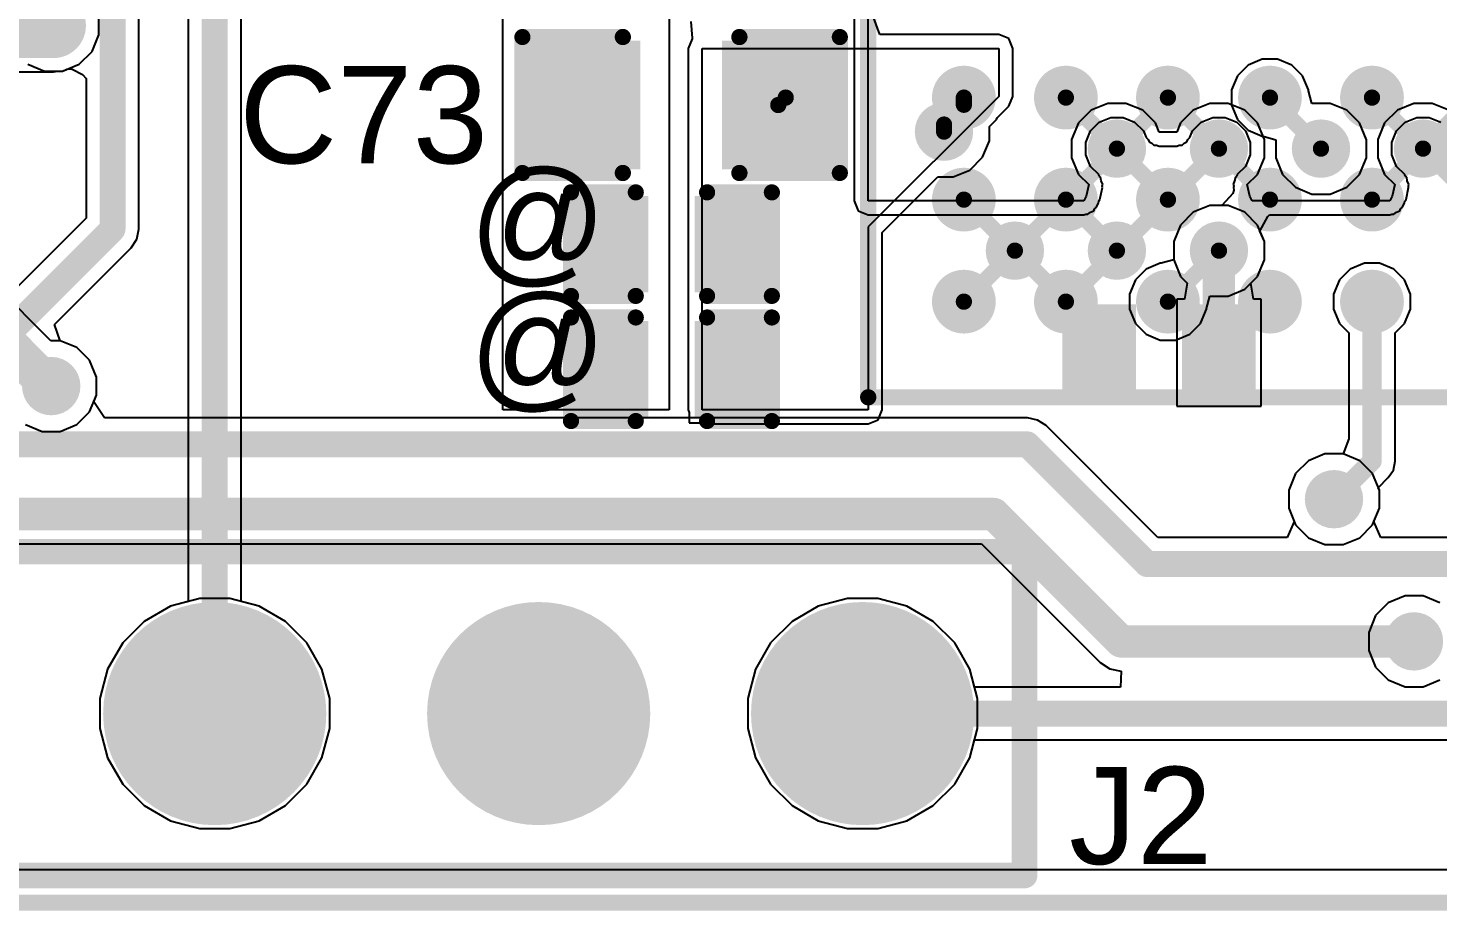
# Model space of a CAD drawing. Header units: millimetres. Extents: x -12 to 5428, y 0 to 5422.
# Drawn here: x 12.57 to 23.62, y -0.06 to 6.86 of the extents above; entities that cross this region are included whole.
import ezdxf

# ---------------------------------------------------------------- set-up
doc = ezdxf.new("R2010")
doc.units = ezdxf.units.MM
for name, color, linetype in [('BottomLayer', 5, 'Continuous'), ('BottomPaste', 16, 'Continuous'), ('BottomSolder', 6, 'Continuous'), ('Mechanical2', 216, 'Continuous'), ('MultiLayer', 9, 'Continuous'), ('PadHoleLayer', 156, 'Continuous'), ('TopLayer', 1, 'Continuous'), ('TopOverlay', 2, 'Continuous'), ('TopPaste', 8, 'Continuous'), ('TopSolder', 216, 'Continuous'), ('ViaHoleLayer', 16, 'Continuous')]:
    doc.layers.add(name, color=color, linetype=linetype)
doc.styles.add('Arial', font='', dxfattribs={"height": 0.2})
doc.styles.get('Arial').set_extended_font_data('Arial')

# ---------------------------------------------------------------- blocks, each defined once
blk = doc.blocks.new('180_FCBGA__15X15__2')
at = {"layer": 'TopLayer'}
h = blk.add_hatch(color=1, dxfattribs=at)
edge = h.paths.add_edge_path()
edge.add_arc((3.6, 6.8), 0.2, 0, 360)
h = blk.add_hatch(color=1, dxfattribs=at)
edge = h.paths.add_edge_path()
edge.add_arc((4.4, 6.8), 0.2, 0, 360)
h = blk.add_hatch(color=1, dxfattribs=at)
edge = h.paths.add_edge_path()
edge.add_arc((5.2, 6.8), 0.2, 0, 360)
h = blk.add_hatch(color=1, dxfattribs=at)
edge = h.paths.add_edge_path()
edge.add_arc((6, 6.8), 0.2, 0, 360)
h = blk.add_hatch(color=1, dxfattribs=at)
edge = h.paths.add_edge_path()
edge.add_arc((6.8, 6.8), 0.2, 0, 360)
h = blk.add_hatch(color=1, dxfattribs=at)
edge = h.paths.add_edge_path()
edge.add_arc((3.6, 6), 0.2, 0, 360)
h = blk.add_hatch(color=1, dxfattribs=at)
edge = h.paths.add_edge_path()
edge.add_arc((4.4, 6), 0.2, 0, 360)
h = blk.add_hatch(color=1, dxfattribs=at)
edge = h.paths.add_edge_path()
edge.add_arc((5.2, 6), 0.2, 0, 360)
h = blk.add_hatch(color=1, dxfattribs=at)
edge = h.paths.add_edge_path()
edge.add_arc((6, 6), 0.2, 0, 360)
h = blk.add_hatch(color=1, dxfattribs=at)
edge = h.paths.add_edge_path()
edge.add_arc((6.8, 6), 0.2, 0, 360)
h = blk.add_hatch(color=1, dxfattribs=at)
edge = h.paths.add_edge_path()
edge.add_arc((3.6, 5.2), 0.2, 0, 360)
h = blk.add_hatch(color=1, dxfattribs=at)
edge = h.paths.add_edge_path()
edge.add_arc((4.4, 5.2), 0.2, 0, 360)
h = blk.add_hatch(color=1, dxfattribs=at)
edge = h.paths.add_edge_path()
edge.add_arc((5.2, 5.2), 0.2, 0, 360)
h = blk.add_hatch(color=1, dxfattribs=at)
edge = h.paths.add_edge_path()
edge.add_arc((6, 5.2), 0.2, 0, 360)
h = blk.add_hatch(color=1, dxfattribs=at)
edge = h.paths.add_edge_path()
edge.add_arc((6.8, 5.2), 0.2, 0, 360)
at = {"layer": 'TopPaste'}
h = blk.add_hatch(color=8, dxfattribs=at)
edge = h.paths.add_edge_path()
edge.add_arc((3.6, 6.8), 0.2, 0, 360)
h = blk.add_hatch(color=8, dxfattribs=at)
edge = h.paths.add_edge_path()
edge.add_arc((4.4, 6.8), 0.2, 0, 360)
h = blk.add_hatch(color=8, dxfattribs=at)
edge = h.paths.add_edge_path()
edge.add_arc((5.2, 6.8), 0.2, 0, 360)
h = blk.add_hatch(color=8, dxfattribs=at)
edge = h.paths.add_edge_path()
edge.add_arc((6, 6.8), 0.2, 0, 360)
h = blk.add_hatch(color=8, dxfattribs=at)
edge = h.paths.add_edge_path()
edge.add_arc((6.8, 6.8), 0.2, 0, 360)
h = blk.add_hatch(color=8, dxfattribs=at)
edge = h.paths.add_edge_path()
edge.add_arc((3.6, 6), 0.2, 0, 360)
h = blk.add_hatch(color=8, dxfattribs=at)
edge = h.paths.add_edge_path()
edge.add_arc((4.4, 6), 0.2, 0, 360)
h = blk.add_hatch(color=8, dxfattribs=at)
edge = h.paths.add_edge_path()
edge.add_arc((5.2, 6), 0.2, 0, 360)
h = blk.add_hatch(color=8, dxfattribs=at)
edge = h.paths.add_edge_path()
edge.add_arc((6, 6), 0.2, 0, 360)
h = blk.add_hatch(color=8, dxfattribs=at)
edge = h.paths.add_edge_path()
edge.add_arc((6.8, 6), 0.2, 0, 360)
h = blk.add_hatch(color=8, dxfattribs=at)
edge = h.paths.add_edge_path()
edge.add_arc((3.6, 5.2), 0.2, 0, 360)
h = blk.add_hatch(color=8, dxfattribs=at)
edge = h.paths.add_edge_path()
edge.add_arc((4.4, 5.2), 0.2, 0, 360)
h = blk.add_hatch(color=8, dxfattribs=at)
edge = h.paths.add_edge_path()
edge.add_arc((5.2, 5.2), 0.2, 0, 360)
h = blk.add_hatch(color=8, dxfattribs=at)
edge = h.paths.add_edge_path()
edge.add_arc((6, 5.2), 0.2, 0, 360)
h = blk.add_hatch(color=8, dxfattribs=at)
edge = h.paths.add_edge_path()
edge.add_arc((6.8, 5.2), 0.2, 0, 360)
at = {"layer": 'TopOverlay', "const_width": 0.127}
for points in [[(7.55, 7.55), (-7.55, 7.55)], [(7.55, 7.55), (7.55, -7.55)]]:
    blk.add_lwpolyline(points, dxfattribs=at)
at = {"layer": 'TopOverlay', "const_width": 0.0635}
blk.add_lwpolyline([(7.518, 7.55, 1), (7.582, 7.55, 1)], format="xyb", close=True, dxfattribs=at)
blk.add_lwpolyline([(7.518, 7.55, 1), (7.582, 7.55, 1)], format="xyb", close=True, dxfattribs=at)
at = {"layer": 'TopSolder'}
for points, const_width in [([(3.725, 6.8, 1), (3.475, 6.8, 1)], 0.25), ([(4.525, 6.8, 1), (4.275, 6.8, 1)], 0.25), ([(5.325, 6.8, 1), (5.075, 6.8, 1)], 0.25), ([(6.125, 6.8, 1), (5.875, 6.8, 1)], 0.25), ([(6.925, 6.8, 1), (6.675, 6.8, 1)], 0.25), ([(3.413, 6.8, 1), (3.538, 6.8, 1)], 0.125), ([(3.663, 6.8, 1), (3.788, 6.8, 1)], 0.125), ([(4.213, 6.8, 1), (4.337, 6.8, 1)], 0.125), ([(4.463, 6.8, 1), (4.588, 6.8, 1)], 0.125), ([(5.013, 6.8, 1), (5.138, 6.8, 1)], 0.125), ([(5.263, 6.8, 1), (5.388, 6.8, 1)], 0.125), ([(5.813, 6.8, 1), (5.938, 6.8, 1)], 0.125), ([(6.063, 6.8, 1), (6.188, 6.8, 1)], 0.125), ([(6.613, 6.8, 1), (6.737, 6.8, 1)], 0.125), ([(6.863, 6.8, 1), (6.988, 6.8, 1)], 0.125), ([(3.725, 6, 1), (3.475, 6, 1)], 0.25), ([(4.525, 6, 1), (4.275, 6, 1)], 0.25), ([(5.325, 6, 1), (5.075, 6, 1)], 0.25), ([(6.125, 6, 1), (5.875, 6, 1)], 0.25), ([(6.925, 6, 1), (6.675, 6, 1)], 0.25), ([(3.413, 6, 1), (3.538, 6, 1)], 0.125), ([(3.663, 6, 1), (3.788, 6, 1)], 0.125), ([(4.213, 6, 1), (4.337, 6, 1)], 0.125), ([(4.463, 6, 1), (4.588, 6, 1)], 0.125), ([(5.013, 6, 1), (5.138, 6, 1)], 0.125), ([(5.263, 6, 1), (5.388, 6, 1)], 0.125), ([(5.813, 6, 1), (5.938, 6, 1)], 0.125), ([(6.063, 6, 1), (6.188, 6, 1)], 0.125), ([(6.613, 6, 1), (6.737, 6, 1)], 0.125), ([(6.863, 6, 1), (6.988, 6, 1)], 0.125), ([(3.725, 5.2, 1), (3.475, 5.2, 1)], 0.25), ([(4.525, 5.2, 1), (4.275, 5.2, 1)], 0.25), ([(5.325, 5.2, 1), (5.075, 5.2, 1)], 0.25), ([(6.125, 5.2, 1), (5.875, 5.2, 1)], 0.25), ([(6.925, 5.2, 1), (6.675, 5.2, 1)], 0.25), ([(3.413, 5.2, 1), (3.538, 5.2, 1)], 0.125), ([(3.663, 5.2, 1), (3.788, 5.2, 1)], 0.125), ([(4.213, 5.2, 1), (4.337, 5.2, 1)], 0.125), ([(4.463, 5.2, 1), (4.588, 5.2, 1)], 0.125), ([(5.013, 5.2, 1), (5.138, 5.2, 1)], 0.125), ([(5.263, 5.2, 1), (5.388, 5.2, 1)], 0.125), ([(5.813, 5.2, 1), (5.938, 5.2, 1)], 0.125), ([(6.063, 5.2, 1), (6.188, 5.2, 1)], 0.125), ([(6.613, 5.2, 1), (6.737, 5.2, 1)], 0.125), ([(6.863, 5.2, 1), (6.988, 5.2, 1)], 0.125)]:
    blk.add_lwpolyline(points, format="xyb", close=True, dxfattribs=dict(at, const_width=const_width))
blk = doc.blocks.new('HDR1X4__119')
at = {"layer": 'BottomLayer'}
blk.add_hatch(color=5, dxfattribs=at).paths.add_polyline_path([(-0.8, 0.8), (0.8, 0.8), (0.8, -0.8), (-0.8, -0.8)])
h = blk.add_hatch(color=5, dxfattribs=at)
edge = h.paths.add_edge_path()
edge.add_arc((2.54, 0), 0.8, 0, 360)
h = blk.add_hatch(color=5, dxfattribs=at)
edge = h.paths.add_edge_path()
edge.add_arc((5.08, 0), 0.8, 0, 360)
h = blk.add_hatch(color=5, dxfattribs=at)
edge = h.paths.add_edge_path()
edge.add_arc((7.62, 0), 0.8, 0, 360)
at = {"layer": 'BottomSolder'}
blk.add_hatch(color=6, dxfattribs=at).paths.add_polyline_path([(-0.875, 0.875), (0.875, 0.875), (0.875, -0.875), (-0.875, -0.875)])
h = blk.add_hatch(color=6, dxfattribs=at)
edge = h.paths.add_edge_path()
edge.add_arc((2.54, 0), 0.875, 0, 360)
h = blk.add_hatch(color=6, dxfattribs=at)
edge = h.paths.add_edge_path()
edge.add_arc((5.08, 0), 0.875, 0, 360)
h = blk.add_hatch(color=6, dxfattribs=at)
edge = h.paths.add_edge_path()
edge.add_arc((7.62, 0), 0.875, 0, 360)
at = {"layer": 'MultiLayer'}
blk.add_hatch(color=9, dxfattribs=at).paths.add_polyline_path([(-0.8, 0.8), (0.8, 0.8), (0.8, -0.8), (-0.8, -0.8)])
h = blk.add_hatch(color=9, dxfattribs=at)
edge = h.paths.add_edge_path()
edge.add_arc((2.54, 0), 0.8, 0, 360)
h = blk.add_hatch(color=9, dxfattribs=at)
edge = h.paths.add_edge_path()
edge.add_arc((5.08, 0), 0.8, 0, 360)
h = blk.add_hatch(color=9, dxfattribs=at)
edge = h.paths.add_edge_path()
edge.add_arc((7.62, 0), 0.8, 0, 360)
at = {"layer": 'PadHoleLayer'}
h = blk.add_hatch(color=156, dxfattribs=at)
edge = h.paths.add_edge_path()
edge.add_arc((0, 0), 0.475, 0, 360)
h = blk.add_hatch(color=156, dxfattribs=at)
edge = h.paths.add_edge_path()
edge.add_arc((2.54, 0), 0.475, 0, 360)
h = blk.add_hatch(color=156, dxfattribs=at)
edge = h.paths.add_edge_path()
edge.add_arc((5.08, 0), 0.475, 0, 360)
h = blk.add_hatch(color=156, dxfattribs=at)
edge = h.paths.add_edge_path()
edge.add_arc((7.62, 0), 0.475, 0, 360)
at = {"layer": 'TopLayer'}
blk.add_hatch(color=1, dxfattribs=at).paths.add_polyline_path([(-0.8, 0.8), (0.8, 0.8), (0.8, -0.8), (-0.8, -0.8)])
h = blk.add_hatch(color=1, dxfattribs=at)
edge = h.paths.add_edge_path()
edge.add_arc((2.54, 0), 0.8, 0, 360)
h = blk.add_hatch(color=1, dxfattribs=at)
edge = h.paths.add_edge_path()
edge.add_arc((5.08, 0), 0.8, 0, 360)
h = blk.add_hatch(color=1, dxfattribs=at)
edge = h.paths.add_edge_path()
edge.add_arc((7.62, 0), 0.8, 0, 360)
at = {"layer": 'TopSolder'}
blk.add_hatch(color=216, dxfattribs=at).paths.add_polyline_path([(-0.875, 0.875), (0.875, 0.875), (0.875, -0.875), (-0.875, -0.875)])
h = blk.add_hatch(color=216, dxfattribs=at)
edge = h.paths.add_edge_path()
edge.add_arc((2.54, 0), 0.875, 0, 360)
h = blk.add_hatch(color=216, dxfattribs=at)
edge = h.paths.add_edge_path()
edge.add_arc((5.08, 0), 0.875, 0, 360)
h = blk.add_hatch(color=216, dxfattribs=at)
edge = h.paths.add_edge_path()
edge.add_arc((7.62, 0), 0.875, 0, 360)
at = {"layer": 'TopOverlay', "const_width": 0.2}
for points in [[(-1.27, -1.27), (-1.27, 1.27)], [(-1.27, 1.27), (8.89, 1.27)], [(8.89, -1.27), (8.89, 1.27)], [(-1.27, -1.27), (8.89, -1.27)]]:
    blk.add_lwpolyline(points, dxfattribs=at)
at = {"layer": 'TopOverlay', "const_width": 0.1}
for points in [[(-1.32, 1.27, 1), (-1.22, 1.27, 1)], [(-1.32, 1.27, 1), (-1.22, 1.27, 1)], [(8.84, 1.27, 1), (8.94, 1.27, 1)], [(8.84, 1.27, 1), (8.94, 1.27, 1)], [(-1.32, -1.27, 1), (-1.22, -1.27, 1)], [(-1.32, -1.27, 1), (-1.22, -1.27, 1)], [(8.84, -1.27, 1), (8.94, -1.27, 1)], [(8.84, -1.27, 1), (8.94, -1.27, 1)]]:
    blk.add_lwpolyline(points, format="xyb", close=True, dxfattribs=at)
blk = doc.blocks.new('C___0402_155')
at = {"layer": 'TopLayer'}
for points in [[(-0.698, -0.317), (-0.698, 0.318), (-0.241, 0.318), (-0.241, -0.317)], [(0.241, -0.317), (0.241, 0.318), (0.699, 0.318), (0.699, -0.317)]]:
    blk.add_hatch(color=1, dxfattribs=at).paths.add_polyline_path(points)
at = {"layer": 'TopPaste'}
for points in [[(-0.698, -0.317), (-0.698, 0.318), (-0.241, 0.318), (-0.241, -0.317)], [(0.241, -0.317), (0.241, 0.318), (0.699, 0.318), (0.699, -0.317)]]:
    blk.add_hatch(color=8, dxfattribs=at).paths.add_polyline_path(points)
at = {"layer": 'TopSolder'}
for points in [[(-0.758, -0.377), (-0.758, 0.378), (-0.181, 0.378), (-0.181, -0.377)], [(0.181, -0.377), (0.181, 0.378), (0.759, 0.378), (0.759, -0.377)]]:
    blk.add_hatch(color=216, dxfattribs=at).paths.add_polyline_path(points)
at = {"layer": 'TopOverlay', "const_width": 0.127}
for points in [[(-0.787, -0.406), (-0.787, 0.406)], [(-0.787, 0.406), (-0.279, 0.406)], [(0.279, 0.406), (0.787, 0.406)], [(0.787, -0.406), (0.787, 0.406)], [(-0.787, -0.406), (-0.279, -0.406)], [(0.279, -0.406), (0.787, -0.406)]]:
    blk.add_lwpolyline(points, dxfattribs=at)
at = {"layer": 'TopOverlay', "const_width": 0.0635}
for points in [[(-0.819, 0.406, 1), (-0.756, 0.406, 1)], [(-0.819, 0.406, 1), (-0.756, 0.406, 1)], [(-0.311, 0.406, 1), (-0.248, 0.406, 1)], [(0.248, 0.406, 1), (0.311, 0.406, 1)], [(0.756, 0.406, 1), (0.819, 0.406, 1)], [(0.756, 0.406, 1), (0.819, 0.406, 1)], [(-0.819, -0.406, 1), (-0.756, -0.406, 1)], [(-0.819, -0.406, 1), (-0.756, -0.406, 1)], [(-0.311, -0.406, 1), (-0.248, -0.406, 1)], [(0.248, -0.406, 1), (0.311, -0.406, 1)], [(0.756, -0.406, 1), (0.819, -0.406, 1)], [(0.756, -0.406, 1), (0.819, -0.406, 1)]]:
    blk.add_lwpolyline(points, format="xyb", close=True, dxfattribs=at)
blk = doc.blocks.new('C___0402_156')
at = {"layer": 'TopLayer'}
for points in [[(-0.698, -0.317), (-0.698, 0.318), (-0.241, 0.318), (-0.241, -0.317)], [(0.241, -0.317), (0.241, 0.318), (0.699, 0.318), (0.699, -0.317)]]:
    blk.add_hatch(color=1, dxfattribs=at).paths.add_polyline_path(points)
at = {"layer": 'TopPaste'}
for points in [[(-0.698, -0.317), (-0.698, 0.318), (-0.241, 0.318), (-0.241, -0.317)], [(0.241, -0.317), (0.241, 0.318), (0.699, 0.318), (0.699, -0.317)]]:
    blk.add_hatch(color=8, dxfattribs=at).paths.add_polyline_path(points)
at = {"layer": 'TopSolder'}
for points in [[(-0.758, -0.377), (-0.758, 0.378), (-0.181, 0.378), (-0.181, -0.377)], [(0.181, -0.377), (0.181, 0.378), (0.759, 0.378), (0.759, -0.377)]]:
    blk.add_hatch(color=216, dxfattribs=at).paths.add_polyline_path(points)
at = {"layer": 'TopOverlay', "const_width": 0.127}
for points in [[(-0.787, -0.406), (-0.787, 0.406)], [(-0.787, 0.406), (-0.279, 0.406)], [(0.279, 0.406), (0.787, 0.406)], [(0.787, -0.406), (0.787, 0.406)], [(-0.787, -0.406), (-0.279, -0.406)], [(0.279, -0.406), (0.787, -0.406)]]:
    blk.add_lwpolyline(points, dxfattribs=at)
at = {"layer": 'TopOverlay', "const_width": 0.0635}
for points in [[(-0.819, 0.406, 1), (-0.756, 0.406, 1)], [(-0.819, 0.406, 1), (-0.756, 0.406, 1)], [(-0.311, 0.406, 1), (-0.248, 0.406, 1)], [(0.248, 0.406, 1), (0.311, 0.406, 1)], [(0.756, 0.406, 1), (0.819, 0.406, 1)], [(0.756, 0.406, 1), (0.819, 0.406, 1)], [(-0.819, -0.406, 1), (-0.756, -0.406, 1)], [(-0.819, -0.406, 1), (-0.756, -0.406, 1)], [(-0.311, -0.406, 1), (-0.248, -0.406, 1)], [(0.248, -0.406, 1), (0.311, -0.406, 1)], [(0.756, -0.406, 1), (0.819, -0.406, 1)], [(0.756, -0.406, 1), (0.819, -0.406, 1)]]:
    blk.add_lwpolyline(points, format="xyb", close=True, dxfattribs=at)
blk = doc.blocks.new('C___0603_157')
at = {"layer": 'TopLayer'}
for points in [[(-0.381, 0.445), (-0.381, -0.444), (-1.143, -0.444), (-1.143, 0.445)], [(1.143, 0.445), (1.143, -0.444), (0.381, -0.444), (0.381, 0.445)]]:
    blk.add_hatch(color=1, dxfattribs=at).paths.add_polyline_path(points)
at = {"layer": 'TopPaste'}
for points in [[(-0.381, 0.445), (-0.381, -0.444), (-1.143, -0.444), (-1.143, 0.445)], [(1.143, 0.445), (1.143, -0.444), (0.381, -0.444), (0.381, 0.445)]]:
    blk.add_hatch(color=8, dxfattribs=at).paths.add_polyline_path(points)
at = {"layer": 'TopSolder'}
for points in [[(-0.321, 0.505), (-0.321, -0.504), (-1.203, -0.504), (-1.203, 0.505)], [(1.203, 0.505), (1.203, -0.504), (0.321, -0.504), (0.321, 0.505)]]:
    blk.add_hatch(color=216, dxfattribs=at).paths.add_polyline_path(points)
at = {"layer": 'TopOverlay', "const_width": 0.127}
for points in [[(-1.245, -0.533), (-1.245, 0.533)], [(-1.245, 0.533), (-0.457, 0.533)], [(0.457, 0.533), (1.245, 0.533)], [(1.245, -0.533), (1.245, 0.533)], [(-1.245, -0.533), (-0.457, -0.533)], [(0.457, -0.533), (1.245, -0.533)]]:
    blk.add_lwpolyline(points, dxfattribs=at)
at = {"layer": 'TopOverlay', "const_width": 0.0635}
for points in [[(-1.276, 0.533, 1), (-1.213, 0.533, 1)], [(-1.276, 0.533, 1), (-1.213, 0.533, 1)], [(-0.489, 0.533, 1), (-0.425, 0.533, 1)], [(0.425, 0.533, 1), (0.489, 0.533, 1)], [(1.213, 0.533, 1), (1.276, 0.533, 1)], [(1.213, 0.533, 1), (1.276, 0.533, 1)], [(-1.276, -0.533, 1), (-1.213, -0.533, 1)], [(-1.276, -0.533, 1), (-1.213, -0.533, 1)], [(-0.489, -0.533, 1), (-0.425, -0.533, 1)], [(0.425, -0.533, 1), (0.489, -0.533, 1)], [(1.213, -0.533, 1), (1.276, -0.533, 1)], [(1.213, -0.533, 1), (1.276, -0.533, 1)]]:
    blk.add_lwpolyline(points, format="xyb", close=True, dxfattribs=at)
blk = doc.blocks.new('C___0402_B_171')
at = {"layer": 'BottomLayer'}
for points in [[(-0.241, 0.318), (-0.241, -0.317), (-0.699, -0.317), (-0.699, 0.318)], [(0.698, 0.318), (0.698, -0.317), (0.241, -0.317), (0.241, 0.318)]]:
    blk.add_hatch(color=5, dxfattribs=at).paths.add_polyline_path(points)
at = {"layer": 'BottomPaste'}
for points in [[(-0.241, 0.318), (-0.241, -0.317), (-0.699, -0.317), (-0.699, 0.318)], [(0.698, 0.318), (0.698, -0.317), (0.241, -0.317), (0.241, 0.318)]]:
    blk.add_hatch(color=16, dxfattribs=at).paths.add_polyline_path(points)
at = {"layer": 'BottomSolder'}
for points in [[(-0.181, 0.378), (-0.181, -0.377), (-0.759, -0.377), (-0.759, 0.378)], [(0.758, 0.378), (0.758, -0.377), (0.181, -0.377), (0.181, 0.378)]]:
    blk.add_hatch(color=6, dxfattribs=at).paths.add_polyline_path(points)

msp = doc.modelspace()

# ---------------------------------------------------------------- hatches: boundary and pattern name
at = {"layer": 'BottomLayer'}
h = msp.add_hatch(color=5, dxfattribs=at)
edge = h.paths.add_edge_path()
edge.add_arc((12.769, 6.877), 0.229, 0, 360)
h = msp.add_hatch(color=5, dxfattribs=at)
edge = h.paths.add_edge_path()
edge.add_arc((19.751, 6.046), 0.229, 0, 360)
h = msp.add_hatch(color=5, dxfattribs=at)
edge = h.paths.add_edge_path()
edge.add_arc((21.107, 5.913), 0.229, 0, 360)
h = msp.add_hatch(color=5, dxfattribs=at)
edge = h.paths.add_edge_path()
edge.add_arc((21.907, 5.913), 0.229, 0, 360)
h = msp.add_hatch(color=5, dxfattribs=at)
edge = h.paths.add_edge_path()
edge.add_arc((22.707, 5.913), 0.229, 0, 360)
h = msp.add_hatch(color=5, dxfattribs=at)
edge = h.paths.add_edge_path()
edge.add_arc((23.507, 5.913), 0.229, 0, 360)
h = msp.add_hatch(color=5, dxfattribs=at)
edge = h.paths.add_edge_path()
edge.add_arc((20.307, 5.113), 0.229, 0, 360)
h = msp.add_hatch(color=5, dxfattribs=at)
edge = h.paths.add_edge_path()
edge.add_arc((21.107, 5.113), 0.229, 0, 360)
h = msp.add_hatch(color=5, dxfattribs=at)
edge = h.paths.add_edge_path()
edge.add_arc((21.907, 5.113), 0.229, 0, 360)
h = msp.add_hatch(color=5, dxfattribs=at)
edge = h.paths.add_edge_path()
edge.add_arc((12.751, 4.051), 0.229, 0, 360)
h = msp.add_hatch(color=5, dxfattribs=at)
edge = h.paths.add_edge_path()
edge.add_arc((22.809, 3.164), 0.229, 0, 360)
h = msp.add_hatch(color=5, dxfattribs=at)
edge = h.paths.add_edge_path()
edge.add_arc((23.436, 2.049), 0.229, 0, 360)
at = {"layer": 'TopLayer'}
h = msp.add_hatch(color=1, dxfattribs=at)
edge = h.paths.add_edge_path()
edge.add_arc((12.769, 6.877), 0.229, 0, 360)
h = msp.add_hatch(color=1, dxfattribs=at)
edge = h.paths.add_edge_path()
edge.add_arc((19.751, 6.046), 0.229, 0, 360)
h = msp.add_hatch(color=1, dxfattribs=at)
edge = h.paths.add_edge_path()
edge.add_arc((21.107, 5.913), 0.229, 0, 360)
h = msp.add_hatch(color=1, dxfattribs=at)
edge = h.paths.add_edge_path()
edge.add_arc((21.907, 5.913), 0.229, 0, 360)
h = msp.add_hatch(color=1, dxfattribs=at)
edge = h.paths.add_edge_path()
edge.add_arc((22.707, 5.913), 0.229, 0, 360)
h = msp.add_hatch(color=1, dxfattribs=at)
edge = h.paths.add_edge_path()
edge.add_arc((23.507, 5.913), 0.229, 0, 360)
h = msp.add_hatch(color=1, dxfattribs=at)
edge = h.paths.add_edge_path()
edge.add_arc((20.307, 5.113), 0.229, 0, 360)
h = msp.add_hatch(color=1, dxfattribs=at)
edge = h.paths.add_edge_path()
edge.add_arc((21.107, 5.113), 0.229, 0, 360)
h = msp.add_hatch(color=1, dxfattribs=at)
edge = h.paths.add_edge_path()
edge.add_arc((21.907, 5.113), 0.229, 0, 360)
h = msp.add_hatch(color=1, dxfattribs=at)
edge = h.paths.add_edge_path()
edge.add_arc((12.751, 4.051), 0.229, 0, 360)
h = msp.add_hatch(color=1, dxfattribs=at)
edge = h.paths.add_edge_path()
edge.add_arc((22.809, 3.164), 0.229, 0, 360)
h = msp.add_hatch(color=1, dxfattribs=at)
edge = h.paths.add_edge_path()
edge.add_arc((23.436, 2.049), 0.229, 0, 360)
at = {"layer": 'ViaHoleLayer'}
h = msp.add_hatch(color=16, dxfattribs=at)
edge = h.paths.add_edge_path()
edge.add_arc((12.769, 6.877), 0.102, 0, 360)
h = msp.add_hatch(color=16, dxfattribs=at)
edge = h.paths.add_edge_path()
edge.add_arc((19.751, 6.046), 0.102, 0, 360)
h = msp.add_hatch(color=16, dxfattribs=at)
edge = h.paths.add_edge_path()
edge.add_arc((21.107, 5.913), 0.102, 0, 360)
h = msp.add_hatch(color=16, dxfattribs=at)
edge = h.paths.add_edge_path()
edge.add_arc((21.907, 5.913), 0.102, 0, 360)
h = msp.add_hatch(color=16, dxfattribs=at)
edge = h.paths.add_edge_path()
edge.add_arc((22.707, 5.913), 0.102, 0, 360)
h = msp.add_hatch(color=16, dxfattribs=at)
edge = h.paths.add_edge_path()
edge.add_arc((23.507, 5.913), 0.102, 0, 360)
h = msp.add_hatch(color=16, dxfattribs=at)
edge = h.paths.add_edge_path()
edge.add_arc((20.307, 5.113), 0.102, 0, 360)
h = msp.add_hatch(color=16, dxfattribs=at)
edge = h.paths.add_edge_path()
edge.add_arc((21.107, 5.113), 0.102, 0, 360)
h = msp.add_hatch(color=16, dxfattribs=at)
edge = h.paths.add_edge_path()
edge.add_arc((21.907, 5.113), 0.102, 0, 360)
h = msp.add_hatch(color=16, dxfattribs=at)
edge = h.paths.add_edge_path()
edge.add_arc((12.751, 4.051), 0.102, 0, 360)
h = msp.add_hatch(color=16, dxfattribs=at)
edge = h.paths.add_edge_path()
edge.add_arc((22.809, 3.164), 0.102, 0, 360)
h = msp.add_hatch(color=16, dxfattribs=at)
edge = h.paths.add_edge_path()
edge.add_arc((23.436, 2.049), 0.102, 0, 360)

# ---------------------------------------------------------------- linework, layer by layer
at = {"layer": 'BottomLayer'}
for p, q in [((19.047, 7.468), (19.047, 5.504)), ((19.157, 5.504), (19.157, 7.468)), ((13.125, 6.806), (13.125, 6.947)), ((12.749, 4.407), (10.386, 6.77)), ((13.071, 6.675), (13.125, 6.806)), ((12.971, 6.575), (13.071, 6.675)), ((12.568, 6.575), (12.698, 6.521)), ((12.84, 6.521), (12.971, 6.575)), ((12.698, 6.521), (12.84, 6.521)), ((20.906, 6.214), (20.806, 6.114)), ((21.036, 6.268), (20.906, 6.214)), ((21.178, 6.268), (21.036, 6.268)), ((21.309, 6.214), (21.178, 6.268)), ((21.409, 6.114), (21.309, 6.214)), ((21.706, 6.214), (21.606, 6.114)), ((21.836, 6.268), (21.706, 6.214)), ((21.978, 6.268), (21.836, 6.268)), ((22.109, 6.214), (21.978, 6.268)), ((22.209, 6.114), (22.109, 6.214)), ((23.306, 6.214), (23.206, 6.114)), ((23.436, 6.268), (23.306, 6.214)), ((23.578, 6.268), (23.436, 6.268)), ((23.709, 6.214), (23.578, 6.268)), ((20.806, 6.114), (20.752, 5.984)), ((20.899, 6.052), (20.968, 6.121)), ((20.968, 6.121), (21.058, 6.158)), ((21.058, 6.158), (21.156, 6.158)), ((21.156, 6.158), (21.246, 6.121)), ((21.246, 6.121), (21.315, 6.052)), ((21.438, 6.042), (21.409, 6.114)), ((21.606, 6.114), (21.576, 6.042)), ((21.699, 6.052), (21.768, 6.121)), ((21.768, 6.121), (21.858, 6.158)), ((21.858, 6.158), (21.956, 6.158)), ((21.956, 6.158), (22.046, 6.121)), ((22.046, 6.121), (22.115, 6.052)), ((22.263, 5.984), (22.209, 6.114)), ((23.206, 6.114), (23.152, 5.984)), ((23.299, 6.052), (23.368, 6.121)), ((23.368, 6.121), (23.458, 6.158)), ((23.458, 6.158), (23.556, 6.158)), ((23.556, 6.158), (23.646, 6.121)), ((20.752, 5.984), (20.752, 5.842)), ((20.862, 5.962), (20.899, 6.052)), ((21.315, 6.052), (21.337, 6)), ((21.337, 6), (21.352, 5.985)), ((21.352, 5.985), (21.361, 5.965)), ((21.576, 6.042), (21.438, 6.042)), ((21.654, 5.965), (21.662, 5.985)), ((21.662, 5.985), (21.678, 6)), ((21.678, 6), (21.699, 6.052)), ((22.115, 6.052), (22.153, 5.962)), ((22.263, 5.842), (22.263, 5.984)), ((23.152, 5.984), (23.152, 5.842)), ((23.262, 5.962), (23.299, 6.052)), ((20.862, 5.864), (20.862, 5.962)), ((20.899, 5.774), (20.862, 5.864)), ((21.361, 5.965), (21.381, 5.956)), ((21.381, 5.956), (21.396, 5.941)), ((21.396, 5.941), (21.418, 5.941)), ((21.418, 5.941), (21.438, 5.932)), ((21.438, 5.932), (21.576, 5.932)), ((21.576, 5.932), (21.596, 5.941)), ((21.596, 5.941), (21.618, 5.941)), ((21.618, 5.941), (21.633, 5.956)), ((21.633, 5.956), (21.654, 5.965)), ((22.153, 5.864), (22.115, 5.774)), ((22.153, 5.962), (22.153, 5.864)), ((23.262, 5.864), (23.262, 5.962)), ((23.299, 5.774), (23.262, 5.864)), ((20.752, 5.842), (20.806, 5.711)), ((20.964, 5.709), (20.899, 5.774)), ((22.115, 5.774), (22.05, 5.709)), ((22.209, 5.711), (22.263, 5.842)), ((23.152, 5.842), (23.206, 5.711)), ((23.364, 5.709), (23.299, 5.774)), ((20.806, 5.711), (20.886, 5.631)), ((20.969, 5.697), (20.964, 5.709)), ((20.979, 5.69), (20.969, 5.697)), ((20.984, 5.66), (20.979, 5.69)), ((20.996, 5.631), (20.984, 5.66)), ((22.03, 5.66), (22.018, 5.631)), ((22.036, 5.69), (22.03, 5.66)), ((22.046, 5.697), (22.036, 5.69)), ((22.05, 5.709), (22.046, 5.697)), ((22.128, 5.631), (22.209, 5.711)), ((23.206, 5.711), (23.286, 5.631)), ((23.369, 5.697), (23.364, 5.709)), ((23.379, 5.69), (23.369, 5.697)), ((23.384, 5.66), (23.379, 5.69)), ((23.396, 5.631), (23.384, 5.66)), ((20.866, 5.539), (20.847, 5.504)), ((20.886, 5.631), (20.866, 5.539)), ((20.974, 5.515), (20.994, 5.608)), ((20.992, 5.62), (20.996, 5.631)), ((20.994, 5.608), (20.992, 5.62)), ((22.016, 5.561), (21.931, 5.469)), ((22.025, 5.586), (22.016, 5.561)), ((22.018, 5.631), (22.023, 5.62)), ((22.023, 5.62), (22.021, 5.608)), ((22.021, 5.608), (22.025, 5.586)), ((22.148, 5.539), (22.128, 5.631)), ((22.167, 5.504), (22.148, 5.539)), ((23.266, 5.539), (23.247, 5.504)), ((23.286, 5.631), (23.266, 5.539)), ((23.374, 5.515), (23.394, 5.608)), ((23.392, 5.62), (23.396, 5.631)), ((23.394, 5.608), (23.392, 5.62)), ((19.047, 5.504), (19.079, 5.426)), ((19.079, 5.426), (19.157, 5.394)), ((20.847, 5.504), (19.157, 5.504)), ((20.9, 5.416), (20.925, 5.426)), ((20.925, 5.426), (20.931, 5.441)), ((20.931, 5.441), (20.944, 5.451)), ((20.944, 5.451), (20.963, 5.486)), ((20.963, 5.486), (20.965, 5.502)), ((20.965, 5.502), (20.974, 5.515)), ((21.836, 5.468), (21.706, 5.414)), ((21.928, 5.468), (21.836, 5.468)), ((21.931, 5.469), (21.928, 5.468)), ((23.247, 5.504), (22.167, 5.504)), ((23.3, 5.416), (23.325, 5.426)), ((23.325, 5.426), (23.331, 5.441)), ((23.331, 5.441), (23.344, 5.451)), ((23.344, 5.451), (23.363, 5.486)), ((23.363, 5.486), (23.365, 5.502)), ((23.365, 5.502), (23.374, 5.515)), ((19.157, 5.394), (20.847, 5.394)), ((20.847, 5.394), (20.862, 5.4)), ((20.862, 5.4), (20.879, 5.398)), ((20.879, 5.398), (20.9, 5.416)), ((21.606, 5.314), (21.552, 5.184)), ((21.706, 5.414), (21.606, 5.314)), ((22.228, 5.267), (22.289, 5.382)), ((22.289, 5.382), (22.303, 5.394)), ((22.303, 5.394), (23.247, 5.394)), ((23.247, 5.394), (23.262, 5.4)), ((23.262, 5.4), (23.279, 5.398)), ((23.279, 5.398), (23.3, 5.416)), ((22.263, 5.184), (22.228, 5.267)), ((21.552, 5.184), (21.552, 5.042)), ((22.263, 5.042), (22.263, 5.184)), ((21.552, 5.042), (21.606, 4.911)), ((22.209, 4.911), (22.263, 5.042)), ((21.606, 4.911), (21.658, 4.859)), ((22.156, 4.859), (22.209, 4.911)), ((21.658, 4.859), (21.636, 4.732)), ((22.179, 4.732), (22.156, 4.859)), ((21.636, 4.732), (21.577, 4.732)), ((21.577, 4.732), (21.577, 3.894)), ((22.237, 4.732), (22.179, 4.732)), ((22.237, 3.894), (22.237, 4.732)), ((12.822, 4.407), (12.749, 4.407)), ((12.952, 4.353), (12.822, 4.407)), ((13.052, 4.253), (12.952, 4.353)), ((13.106, 4.122), (13.052, 4.253)), ((13.106, 3.981), (13.106, 4.122)), ((13.085, 3.928), (13.106, 3.981)), ((13.17, 3.801), (13.085, 3.928)), ((21.577, 3.894), (22.237, 3.894)), ((20.405, 3.801), (13.17, 3.801)), ((20.484, 3.785), (20.405, 3.801)), ((20.405, 3.801), (20.405, 3.801)), ((20.551, 3.741), (20.484, 3.785)), ((21.429, 2.863), (20.551, 3.741)), ((22.608, 3.465), (22.508, 3.365)), ((22.738, 3.519), (22.608, 3.465)), ((22.88, 3.519), (22.738, 3.519)), ((23.011, 3.465), (22.88, 3.519)), ((23.111, 3.365), (23.011, 3.465)), ((22.508, 3.365), (22.454, 3.234)), ((23.165, 3.234), (23.111, 3.365)), ((22.454, 3.234), (22.454, 3.093)), ((23.165, 3.093), (23.165, 3.234)), ((22.496, 2.99), (22.441, 2.863)), ((22.454, 3.093), (22.496, 2.99)), ((23.122, 2.99), (23.165, 3.093)), ((23.177, 2.863), (23.122, 2.99)), ((8.77, 2.815), (20.045, 2.815)), ((20.045, 2.815), (20.975, 1.884)), ((22.441, 2.863), (21.429, 2.863)), ((25.505, 2.863), (23.177, 2.863)), ((13.685, 2.324), (13.48, 2.205)), ((13.915, 2.385), (13.685, 2.324)), ((14.152, 2.385), (13.915, 2.385)), ((14.381, 2.324), (14.152, 2.385)), ((14.587, 2.205), (14.381, 2.324)), ((18.765, 2.324), (18.56, 2.205)), ((18.995, 2.385), (18.765, 2.324)), ((19.232, 2.385), (18.995, 2.385)), ((19.461, 2.324), (19.232, 2.385)), ((19.667, 2.205), (19.461, 2.324)), ((13.48, 2.205), (13.312, 2.037)), ((14.755, 2.037), (14.587, 2.205)), ((18.56, 2.205), (18.392, 2.037)), ((19.835, 2.037), (19.667, 2.205)), ((13.312, 2.037), (13.193, 1.831)), ((14.874, 1.831), (14.755, 2.037)), ((18.392, 2.037), (18.273, 1.831)), ((19.954, 1.831), (19.835, 2.037)), ((20.975, 1.884), (21.051, 1.834)), ((13.193, 1.831), (13.132, 1.602)), ((14.935, 1.602), (14.874, 1.831)), ((18.273, 1.831), (18.212, 1.602)), ((19.991, 1.691), (19.954, 1.831)), ((21.051, 1.834), (21.14, 1.816)), ((21.14, 1.816), (21.136, 1.691)), ((21.136, 1.691), (19.991, 1.691)), ((13.132, 1.602), (13.132, 1.365)), ((14.935, 1.365), (14.935, 1.602)), ((18.212, 1.602), (18.212, 1.365)), ((13.132, 1.365), (13.193, 1.135)), ((14.874, 1.135), (14.935, 1.365)), ((18.212, 1.365), (18.273, 1.135)), ((19.954, 1.135), (19.991, 1.276)), ((19.991, 1.276), (26.787, 1.276)), ((13.193, 1.135), (13.312, 0.93)), ((14.755, 0.93), (14.874, 1.135)), ((18.273, 1.135), (18.392, 0.93)), ((19.835, 0.93), (19.954, 1.135)), ((13.312, 0.93), (13.48, 0.762)), ((14.587, 0.762), (14.755, 0.93)), ((18.392, 0.93), (18.56, 0.762)), ((19.667, 0.762), (19.835, 0.93)), ((13.48, 0.762), (13.685, 0.643)), ((14.381, 0.643), (14.587, 0.762)), ((18.56, 0.762), (18.765, 0.643)), ((19.461, 0.643), (19.667, 0.762)), ((13.685, 0.643), (13.915, 0.582)), ((13.915, 0.582), (14.152, 0.582)), ((14.152, 0.582), (14.381, 0.643)), ((18.765, 0.643), (18.995, 0.582)), ((18.995, 0.582), (19.232, 0.582)), ((19.232, 0.582), (19.461, 0.643)), ((35.916, 0.259), (-0.007, 0.259))]:
    msp.add_line(p, q, dxfattribs=at)
for points, const_width in [([(10.127, 6.663), (12.738, 4.051)], 0.305), ([(21.907, 4.313), (21.907, 5.113)], 0.254), ([(12.738, 4.051), (12.751, 4.051)], 0.305), ([(10.45, 3.594), (20.405, 3.594)], 0.203), ([(20.405, 3.594), (21.343, 2.656)], 0.203), ([(8.77, 3.048), (20.141, 3.048)], 0.254), ([(20.141, 3.048), (21.14, 2.049)], 0.254), ([(21.343, 2.656), (26.931, 2.656)], 0.203), ([(21.14, 2.049), (23.436, 2.049)], 0.254), ([(19.113, 1.483), (26.787, 1.483)], 0.203)]:
    msp.add_lwpolyline(points, dxfattribs=dict(at, const_width=const_width))
for points, const_width in [([(21.844, 5.113, 1), (21.971, 5.113, 1)], 0.127), ([(21.844, 4.313, 1), (21.971, 4.313, 1)], 0.127), ([(12.662, 4.051, 1), (12.814, 4.051, 1)], 0.152), ([(12.662, 4.051, 1), (12.814, 4.051, 1)], 0.152), ([(12.675, 4.051, 1), (12.827, 4.051, 1)], 0.152), ([(20.354, 3.594, 1), (20.455, 3.594, 1)], 0.102), ([(20.354, 3.594, 1), (20.455, 3.594, 1)], 0.102), ([(20.078, 3.048, 1), (20.205, 3.048, 1)], 0.127), ([(20.078, 3.048, 1), (20.205, 3.048, 1)], 0.127), ([(21.292, 2.656, 1), (21.394, 2.656, 1)], 0.102), ([(21.292, 2.656, 1), (21.394, 2.656, 1)], 0.102), ([(21.077, 2.049, 1), (21.204, 2.049, 1)], 0.127), ([(21.077, 2.049, 1), (21.204, 2.049, 1)], 0.127), ([(23.373, 2.049, 1), (23.5, 2.049, 1)], 0.127), ([(19.063, 1.483, 1), (19.164, 1.483, 1)], 0.102)]:
    msp.add_lwpolyline(points, format="xyb", close=True, dxfattribs=dict(at, const_width=const_width))
at = {"layer": 'Mechanical2', "const_width": 0.127}
msp.add_lwpolyline([(-0.025, 0), (35.975, 0)], dxfattribs=at)
at = {"layer": 'TopLayer'}
for p, q in [((16.293, 3.865), (16.293, 14.599)), ((13.439, 5.281), (13.439, 13.952)), ((13.826, 13.972), (13.826, 2.361)), ((14.241, 2.361), (14.241, 13.886)), ((17.595, 13.199), (17.595, 3.865)), ((17.767, 6.91), (17.777, 6.778)), ((19.249, 6.809), (19.202, 6.936)), ((17.776, 6.773), (17.745, 6.699)), ((17.777, 6.778), (17.776, 6.773)), ((20.181, 6.809), (19.249, 6.809)), ((20.259, 6.777), (20.181, 6.809)), ((20.291, 6.699), (20.259, 6.777)), ((17.745, 6.699), (17.745, 6.655)), ((17.745, 6.655), (17.745, 3.865)), ((17.855, 3.865), (17.855, 6.699)), ((17.855, 6.699), (20.181, 6.699)), ((20.181, 6.699), (20.181, 6.323)), ((20.291, 6.323), (20.291, 6.699)), ((12.84, 6.521), (12.873, 6.535)), ((12.873, 6.535), (12.897, 6.539)), ((12.897, 6.539), (12.916, 6.537)), ((12.916, 6.537), (12.996, 6.495)), ((22.136, 6.568), (22.052, 6.484)), ((22.247, 6.614), (22.136, 6.568)), ((22.367, 6.614), (22.247, 6.614)), ((22.478, 6.568), (22.367, 6.614)), ((22.563, 6.484), (22.478, 6.568)), ((7.625, 6.514), (12.769, 6.514)), ((12.769, 6.514), (12.804, 6.521)), ((12.804, 6.521), (12.84, 6.521)), ((12.996, 6.495), (13.024, 6.463)), ((13.024, 6.463), (13.024, 5.367)), ((22.052, 6.484), (22.006, 6.373)), ((22.609, 6.373), (22.563, 6.484)), ((20.181, 6.323), (19.157, 5.3)), ((20.259, 6.245), (20.291, 6.323)), ((22.006, 6.373), (22.006, 6.253)), ((22.609, 6.367), (22.609, 6.373)), ((22.636, 6.268), (22.609, 6.367)), ((20.168, 6.155), (20.259, 6.245)), ((22.006, 6.253), (22.052, 6.142)), ((22.778, 6.268), (22.636, 6.268)), ((22.909, 6.214), (22.778, 6.268)), ((23.009, 6.114), (22.909, 6.214)), ((20.107, 6.086), (20.163, 6.142)), ((20.107, 5.975), (20.107, 6.086)), ((20.163, 6.142), (20.168, 6.155)), ((22.052, 6.142), (22.136, 6.057)), ((23.063, 5.983), (23.009, 6.114)), ((20.053, 5.845), (20.107, 5.975)), ((22.136, 6.057), (22.247, 6.011)), ((22.247, 6.011), (22.253, 6.011)), ((22.253, 6.011), (22.352, 5.983)), ((22.352, 5.983), (22.352, 5.842)), ((23.063, 5.842), (23.063, 5.983)), ((19.953, 5.745), (20.053, 5.845)), ((22.352, 5.842), (22.406, 5.711)), ((23.009, 5.711), (23.063, 5.842)), ((19.267, 5.254), (19.704, 5.691)), ((19.704, 5.691), (19.822, 5.691)), ((19.822, 5.691), (19.953, 5.745)), ((22.406, 5.711), (22.506, 5.611)), ((22.909, 5.611), (23.009, 5.711)), ((22.506, 5.611), (22.636, 5.557)), ((22.636, 5.557), (22.778, 5.557)), ((22.778, 5.557), (22.909, 5.611)), ((21.836, 5.468), (21.706, 5.414)), ((21.978, 5.468), (21.836, 5.468)), ((22.109, 5.414), (21.978, 5.468)), ((13.024, 5.367), (11.347, 3.69)), ((21.606, 5.314), (21.552, 5.184)), ((21.706, 5.414), (21.606, 5.314)), ((22.209, 5.314), (22.109, 5.414)), ((22.263, 5.184), (22.209, 5.314)), ((13.378, 5.135), (13.423, 5.202)), ((13.423, 5.202), (13.439, 5.281)), ((19.157, 5.3), (19.157, 3.865)), ((19.267, 3.865), (19.267, 5.254)), ((12.777, 4.534), (13.378, 5.135)), ((13.378, 5.135), (13.378, 5.135)), ((21.552, 5.184), (21.552, 5.042)), ((22.263, 5.042), (22.263, 5.184)), ((21.447, 5.014), (21.336, 4.968)), ((21.453, 5.014), (21.447, 5.014)), ((21.552, 5.042), (21.453, 5.014)), ((22.209, 4.911), (22.263, 5.042)), ((23.047, 5.014), (22.936, 4.968)), ((23.167, 5.014), (23.047, 5.014)), ((23.278, 4.968), (23.167, 5.014)), ((21.252, 4.884), (21.206, 4.773)), ((21.336, 4.968), (21.252, 4.884)), ((22.109, 4.811), (22.209, 4.911)), ((22.852, 4.884), (22.806, 4.773)), ((22.936, 4.968), (22.852, 4.884)), ((23.363, 4.884), (23.278, 4.968)), ((23.409, 4.773), (23.363, 4.884)), ((21.206, 4.773), (21.206, 4.653)), ((21.809, 4.659), (21.836, 4.757)), ((21.836, 4.757), (21.978, 4.757)), ((21.978, 4.757), (22.109, 4.811)), ((22.806, 4.773), (22.806, 4.653)), ((23.409, 4.653), (23.409, 4.773)), ((21.206, 4.653), (21.252, 4.542)), ((21.763, 4.542), (21.809, 4.653)), ((21.809, 4.653), (21.809, 4.659)), ((22.806, 4.653), (22.852, 4.542)), ((23.363, 4.542), (23.409, 4.653)), ((12.822, 4.407), (12.777, 4.534)), ((21.252, 4.542), (21.336, 4.457)), ((21.678, 4.457), (21.763, 4.542)), ((22.852, 4.542), (22.926, 4.468)), ((23.288, 4.468), (23.363, 4.542)), ((21.336, 4.457), (21.447, 4.411)), ((21.567, 4.411), (21.678, 4.457)), ((22.926, 4.468), (22.926, 3.637)), ((23.288, 3.462), (23.288, 4.468)), ((12.952, 4.353), (12.822, 4.407)), ((13.052, 4.253), (12.952, 4.353)), ((21.447, 4.411), (21.567, 4.411)), ((13.106, 4.122), (13.052, 4.253)), ((13.106, 3.981), (13.106, 4.122)), ((13.052, 3.85), (13.106, 3.981)), ((12.952, 3.75), (13.052, 3.85)), ((17.595, 3.865), (16.293, 3.865)), ((17.745, 3.865), (17.754, 3.845)), ((17.754, 3.845), (17.754, 3.764)), ((17.754, 3.764), (17.835, 3.764)), ((17.835, 3.764), (17.855, 3.755)), ((19.157, 3.865), (17.855, 3.865)), ((19.157, 3.755), (19.235, 3.787)), ((19.235, 3.787), (19.267, 3.865)), ((12.549, 3.75), (12.68, 3.696)), ((12.68, 3.696), (12.822, 3.696)), ((12.822, 3.696), (12.952, 3.75)), ((17.855, 3.755), (19.157, 3.755)), ((22.926, 3.637), (22.88, 3.519)), ((22.608, 3.465), (22.508, 3.365)), ((22.738, 3.519), (22.608, 3.465)), ((22.88, 3.519), (22.738, 3.519)), ((23.275, 3.392), (23.288, 3.462)), ((22.508, 3.365), (22.454, 3.234)), ((23.156, 3.254), (23.235, 3.333)), ((23.235, 3.333), (23.275, 3.392)), ((22.454, 3.234), (22.454, 3.093)), ((23.165, 3.234), (23.156, 3.254)), ((23.165, 3.093), (23.165, 3.234)), ((22.454, 3.093), (22.508, 2.962)), ((23.111, 2.962), (23.165, 3.093)), ((22.508, 2.962), (22.608, 2.862)), ((23.011, 2.862), (23.111, 2.962)), ((22.608, 2.862), (22.738, 2.808)), ((22.738, 2.808), (22.88, 2.808)), ((22.88, 2.808), (23.011, 2.862)), ((13.685, 2.324), (13.48, 2.205)), ((13.826, 2.361), (13.685, 2.324)), ((14.381, 2.324), (14.241, 2.361)), ((14.587, 2.205), (14.381, 2.324)), ((18.765, 2.324), (18.56, 2.205)), ((18.995, 2.385), (18.765, 2.324)), ((19.232, 2.385), (18.995, 2.385)), ((19.461, 2.324), (19.232, 2.385)), ((19.667, 2.205), (19.461, 2.324)), ((23.235, 2.351), (23.135, 2.251)), ((23.366, 2.405), (23.235, 2.351)), ((23.507, 2.405), (23.366, 2.405)), ((23.638, 2.351), (23.507, 2.405)), ((23.135, 2.251), (23.081, 2.12)), ((13.48, 2.205), (13.312, 2.037)), ((14.755, 2.037), (14.587, 2.205)), ((18.56, 2.205), (18.392, 2.037)), ((19.835, 2.037), (19.667, 2.205)), ((23.081, 2.12), (23.081, 1.978)), ((13.312, 2.037), (13.193, 1.831)), ((14.874, 1.831), (14.755, 2.037)), ((18.392, 2.037), (18.273, 1.831)), ((19.954, 1.831), (19.835, 2.037)), ((23.081, 1.978), (23.135, 1.848)), ((13.193, 1.831), (13.132, 1.602)), ((14.935, 1.602), (14.874, 1.831)), ((18.273, 1.831), (18.212, 1.602)), ((20.015, 1.602), (19.954, 1.831)), ((23.135, 1.848), (23.235, 1.748)), ((23.235, 1.748), (23.366, 1.693)), ((23.366, 1.693), (23.507, 1.693)), ((23.507, 1.693), (23.638, 1.748)), ((13.132, 1.602), (13.132, 1.365)), ((14.935, 1.365), (14.935, 1.602)), ((18.212, 1.602), (18.212, 1.365)), ((20.015, 1.365), (20.015, 1.602)), ((13.132, 1.365), (13.193, 1.135)), ((14.874, 1.135), (14.935, 1.365)), ((18.212, 1.365), (18.273, 1.135)), ((19.954, 1.135), (20.015, 1.365)), ((13.193, 1.135), (13.312, 0.93)), ((14.755, 0.93), (14.874, 1.135)), ((18.273, 1.135), (18.392, 0.93)), ((19.835, 0.93), (19.954, 1.135)), ((13.312, 0.93), (13.48, 0.762)), ((14.587, 0.762), (14.755, 0.93)), ((18.392, 0.93), (18.56, 0.762)), ((19.667, 0.762), (19.835, 0.93)), ((13.48, 0.762), (13.685, 0.643)), ((14.381, 0.643), (14.587, 0.762)), ((18.56, 0.762), (18.765, 0.643)), ((19.461, 0.643), (19.667, 0.762)), ((13.685, 0.643), (13.915, 0.582)), ((13.915, 0.582), (14.152, 0.582)), ((14.152, 0.582), (14.381, 0.643)), ((18.765, 0.643), (18.995, 0.582)), ((18.995, 0.582), (19.232, 0.582)), ((19.232, 0.582), (19.461, 0.643)), ((26.609, 0.259), (-0.007, 0.259))]:
    msp.add_line(p, q, dxfattribs=at)
for points, const_width in [([(13.232, 5.281), (13.232, 14.038)], 0.203), ([(14.033, 1.496), (14.033, 13.972)], 0.203), ([(1.163, 6.877), (12.769, 6.877)], 0.508), ([(18.452, 6.255), (18.51, 6.313)], 0.127), ([(19.751, 6.102), (19.907, 6.257)], 0.127), ([(19.907, 6.257), (19.907, 6.313)], 0.127), ([(20.707, 6.313), (21.107, 5.913)], 0.127), ([(21.107, 5.913), (21.507, 6.313)], 0.127), ([(21.507, 6.313), (21.907, 5.913)], 0.127), ([(22.307, 6.313), (22.707, 5.913)], 0.127), ([(23.107, 6.313), (23.507, 5.913)], 0.127), ([(23.507, 5.913), (23.907, 6.313)], 0.127), ([(19.751, 6.046), (19.751, 6.102)], 0.127), ([(20.707, 5.513), (21.107, 5.913)], 0.127), ([(21.107, 5.913), (21.507, 5.513)], 0.127), ([(21.507, 5.513), (21.907, 5.913)], 0.127), ([(21.907, 5.913), (22.307, 5.513)], 0.127), ([(23.107, 5.513), (23.507, 5.913)], 0.127), ([(23.507, 5.913), (23.907, 5.513)], 0.127), ([(19.907, 5.513), (20.307, 5.113)], 0.127), ([(20.307, 5.113), (20.707, 5.513)], 0.127), ([(20.707, 5.513), (21.107, 5.113)], 0.127), ([(21.107, 5.113), (21.507, 5.513)], 0.127), ([(11.493, 3.543), (13.232, 5.281)], 0.203), ([(19.907, 4.713), (20.307, 5.113)], 0.127), ([(20.307, 5.113), (20.707, 4.713)], 0.127), ([(20.707, 4.713), (21.107, 5.113)], 0.127), ([(21.507, 4.713), (21.907, 5.113)], 0.127), ([(23.107, 3.462), (23.107, 4.713)], 0.152), ([(22.809, 3.164), (23.107, 3.462)], 0.152)]:
    msp.add_lwpolyline(points, dxfattribs=dict(at, const_width=const_width))
for points, const_width in [([(12.642, 6.877, 1), (12.896, 6.877, 1)], 0.254), ([(18.42, 6.255, 1), (18.484, 6.255, 1)], 0.0635), ([(18.478, 6.313, 1), (18.542, 6.313, 1)], 0.0635), ([(19.875, 6.313, 1), (19.939, 6.313, 1)], 0.0635), ([(19.875, 6.257, 1), (19.939, 6.257, 1)], 0.0635), ([(19.875, 6.257, 1), (19.939, 6.257, 1)], 0.0635), ([(20.675, 6.313, 1), (20.739, 6.313, 1)], 0.0635), ([(21.475, 6.313, 1), (21.539, 6.313, 1)], 0.0635), ([(21.475, 6.313, 1), (21.539, 6.313, 1)], 0.0635), ([(22.275, 6.313, 1), (22.339, 6.313, 1)], 0.0635), ([(23.075, 6.313, 1), (23.139, 6.313, 1)], 0.0635), ([(19.72, 6.102, 1), (19.783, 6.102, 1)], 0.0635), ([(19.72, 6.102, 1), (19.783, 6.102, 1)], 0.0635), ([(19.72, 6.046, 1), (19.783, 6.046, 1)], 0.0635), ([(21.075, 5.913, 1), (21.139, 5.913, 1)], 0.0635), ([(21.075, 5.913, 1), (21.139, 5.913, 1)], 0.0635), ([(21.075, 5.913, 1), (21.139, 5.913, 1)], 0.0635), ([(21.075, 5.913, 1), (21.139, 5.913, 1)], 0.0635), ([(21.875, 5.913, 1), (21.939, 5.913, 1)], 0.0635), ([(21.875, 5.913, 1), (21.939, 5.913, 1)], 0.0635), ([(21.875, 5.913, 1), (21.939, 5.913, 1)], 0.0635), ([(22.675, 5.913, 1), (22.739, 5.913, 1)], 0.0635), ([(23.475, 5.913, 1), (23.539, 5.913, 1)], 0.0635), ([(23.475, 5.913, 1), (23.539, 5.913, 1)], 0.0635), ([(23.475, 5.913, 1), (23.539, 5.913, 1)], 0.0635), ([(23.475, 5.913, 1), (23.539, 5.913, 1)], 0.0635), ([(19.875, 5.513, 1), (19.939, 5.513, 1)], 0.0635), ([(20.675, 5.513, 1), (20.739, 5.513, 1)], 0.0635), ([(20.675, 5.513, 1), (20.739, 5.513, 1)], 0.0635), ([(20.675, 5.513, 1), (20.739, 5.513, 1)], 0.0635), ([(21.475, 5.513, 1), (21.539, 5.513, 1)], 0.0635), ([(21.475, 5.513, 1), (21.539, 5.513, 1)], 0.0635), ([(21.475, 5.513, 1), (21.539, 5.513, 1)], 0.0635), ([(22.275, 5.513, 1), (22.339, 5.513, 1)], 0.0635), ([(23.075, 5.513, 1), (23.139, 5.513, 1)], 0.0635), ([(13.181, 5.281, 1), (13.282, 5.281, 1)], 0.102), ([(13.181, 5.281, 1), (13.282, 5.281, 1)], 0.102), ([(20.275, 5.113, 1), (20.339, 5.113, 1)], 0.0635), ([(20.275, 5.113, 1), (20.339, 5.113, 1)], 0.0635), ([(20.275, 5.113, 1), (20.339, 5.113, 1)], 0.0635), ([(20.275, 5.113, 1), (20.339, 5.113, 1)], 0.0635), ([(21.075, 5.113, 1), (21.139, 5.113, 1)], 0.0635), ([(21.075, 5.113, 1), (21.139, 5.113, 1)], 0.0635), ([(21.075, 5.113, 1), (21.139, 5.113, 1)], 0.0635), ([(21.875, 5.113, 1), (21.939, 5.113, 1)], 0.0635), ([(19.875, 4.713, 1), (19.939, 4.713, 1)], 0.0635), ([(20.675, 4.713, 1), (20.739, 4.713, 1)], 0.0635), ([(20.675, 4.713, 1), (20.739, 4.713, 1)], 0.0635), ([(21.475, 4.713, 1), (21.539, 4.713, 1)], 0.0635), ([(23.069, 4.713, 1), (23.145, 4.713, 1)], 0.0762), ([(23.069, 3.462, 1), (23.145, 3.462, 1)], 0.0762), ([(23.069, 3.462, 1), (23.145, 3.462, 1)], 0.0762), ([(22.771, 3.164, 1), (22.847, 3.164, 1)], 0.0762), ([(13.983, 1.496, 1), (14.084, 1.496, 1)], 0.102)]:
    msp.add_lwpolyline(points, format="xyb", close=True, dxfattribs=dict(at, const_width=const_width))

# ---------------------------------------------------------------- block references
at = {"rotation": 180}
msp.add_blockref('180_FCBGA__15X15__2', (26.707, 11.513), dxfattribs=at)
for name, p in [('C___0603_157', (17.69, 6.255)), ('C___0402_156', (17.614, 5.164)), ('C___0402_155', (17.614, 4.183)), ('C___0402_B_171', (21.437, 4.313)), ('HDR1X4__119', (11.493, 1.483))]:
    msp.add_blockref(name, p)

# ---------------------------------------------------------------- texts
at = {"layer": 'TopOverlay', "style": 'Arial'}
for s, p in [('C73', (14.224, 5.798)), ('J2', (20.731, 0.303))]:
    msp.add_text(s, height=0.762, dxfattribs=at).set_placement(p)
for p in [(16.027, 4.977), (16.027, 3.996)]:
    msp.add_text('@', height=0.762, rotation=360, dxfattribs=at).set_placement(p)

doc.saveas('drawing.dxf')
